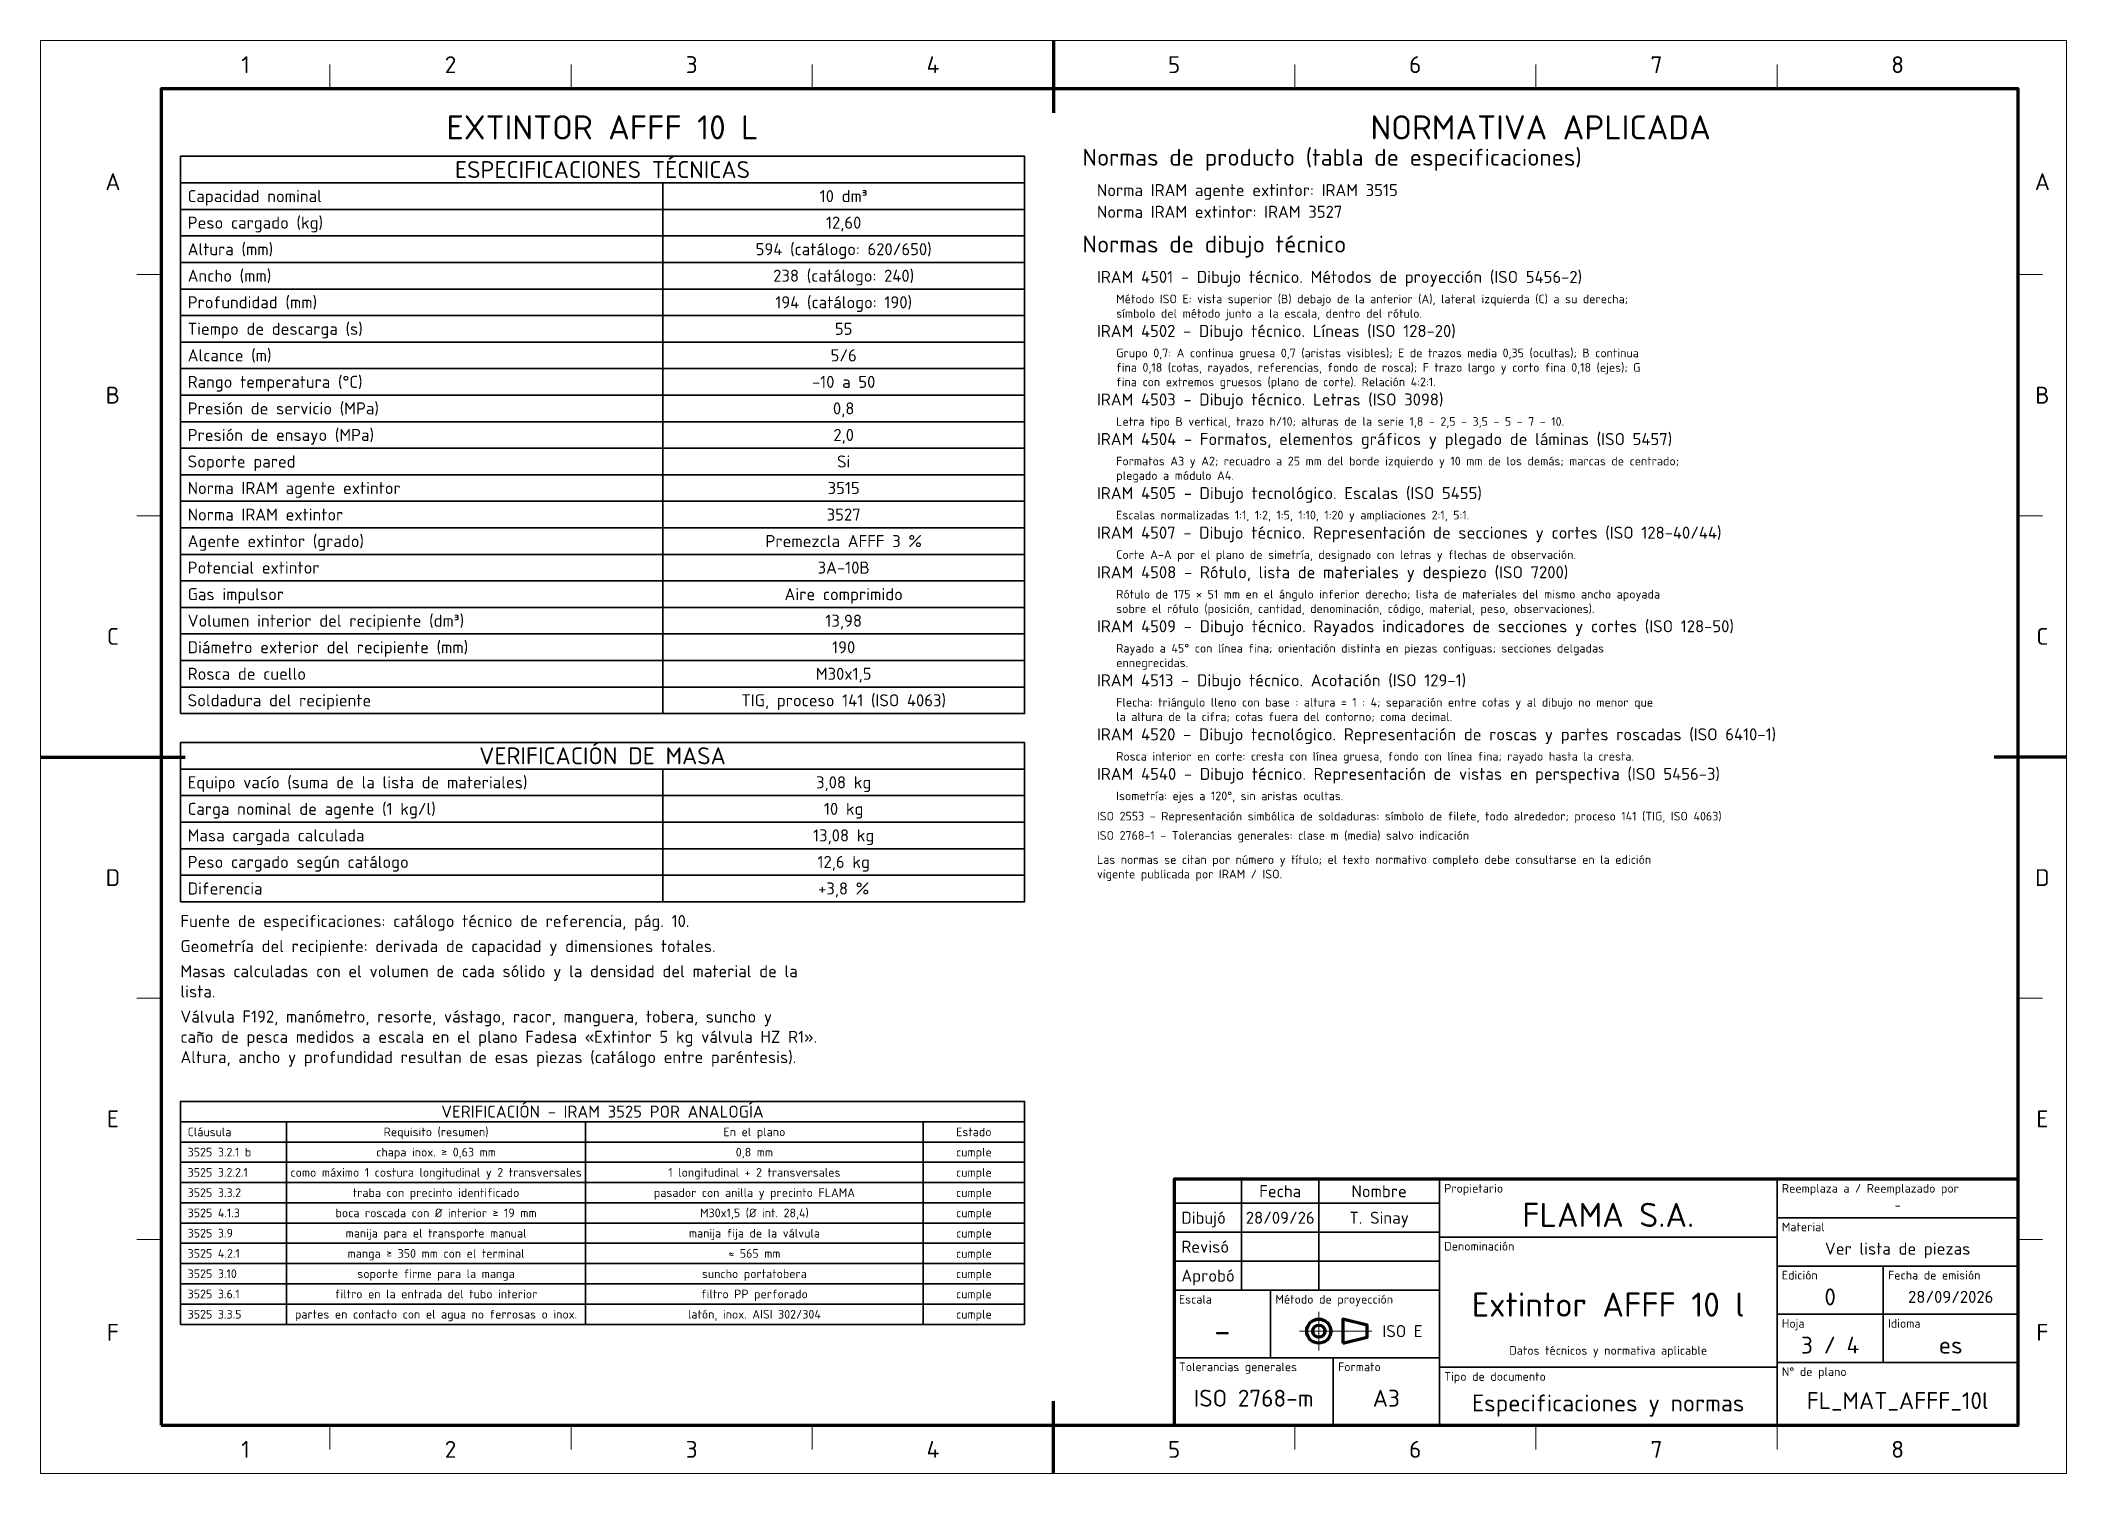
# Paper-space layout 'Hoja3_Especificaciones' of a CAD drawing. Header units: millimetres. Extents: x 0 to 420, y 0 to 297.
# The model-space entities are those that its viewports show. They can reach past a viewport. Long polylines and large blocks are cut down to what shows.
import ezdxf
from ezdxf.enums import TextEntityAlignment as Align

# ---------------------------------------------------------------- set-up
doc = ezdxf.new("R2010")
doc.units = ezdxf.units.MM
doc.linetypes.add('IRAM-F-TRAZO-PUNTO', pattern=[20, 15, -2, 1, -2])
for name, color, linetype, lineweight in [('01-VISIBLE', 7, 'CONTINUOUS', 70), ('03-EJE', 1, 'IRAM-F-TRAZO-PUNTO', 18), ('06-TEXTO', 7, 'CONTINUOUS', 25), ('07-RECUADRO', 7, 'CONTINUOUS', 70), ('08-FINA', 5, 'CONTINUOUS', 18), ('10-ROTULO', 7, 'CONTINUOUS', 35), ('11-TEXTO-ROTULO', 7, 'CONTINUOUS', 25)]:
    doc.layers.add(name, color=color, linetype=linetype, lineweight=lineweight)
doc.styles.add('ISO3098', font='isocpeur.ttf')

msp = doc.modelspace()

# ---------------------------------------------------------------- linework, layer by layer
at = {"layer": '01-VISIBLE'}
msp.add_lwpolyline([(1404, 27), (1409, 28.25), (1409, 30.75), (1404, 32)], close=True, dxfattribs=at)
for radius in [2.5, 1.25]:
    msp.add_circle((1399, 29.5), radius, dxfattribs=at)
at = {"layer": '03-EJE'}
for p, q in [((1395, 29.5), (1410.5, 29.5)), ((1399, 25.5), (1399, 33.5))]:
    msp.add_line(p, q, dxfattribs=at)
at = {"layer": '07-RECUADRO'}
for p, q in [((1344, 297), (1344, 282)), ((1134, 148.5), (1164, 148.5)), ((1554, 148.5), (1539, 148.5)), ((1344, 0), (1344, 15))]:
    msp.add_line(p, q, dxfattribs=at)
for points in [[(1159, 10), (1544, 10), (1544, 287), (1159, 287)], [(1369, 10), (1544, 10), (1544, 61), (1369, 61)]]:
    msp.add_lwpolyline(points, close=True, dxfattribs=at)
at = {"layer": '08-FINA'}
for p, q in [((1194, 287), (1194, 292)), ((1244, 287), (1244, 292)), ((1294, 287), (1294, 292)), ((1394, 287), (1394, 292)), ((1444, 287), (1444, 292)), ((1494, 287), (1494, 292)), ((1159, 248.5), (1154, 248.5)), ((1544, 248.5), (1549, 248.5)), ((1159, 198.5), (1154, 198.5)), ((1544, 198.5), (1549, 198.5)), ((1159, 98.5), (1154, 98.5)), ((1544, 98.5), (1549, 98.5)), ((1159, 48.5), (1154, 48.5)), ((1544, 48.5), (1549, 48.5)), ((1194, 10), (1194, 5)), ((1244, 10), (1244, 5)), ((1294, 10), (1294, 5)), ((1394, 10), (1394, 5)), ((1444, 10), (1444, 5)), ((1494, 10), (1494, 5))]:
    msp.add_line(p, q, dxfattribs=at)
msp.add_lwpolyline([(1134, 0), (1554, 0), (1554, 297), (1134, 297)], close=True, dxfattribs=at)
at = {"layer": '10-ROTULO'}
for points in [[(1163, 267.5), (1338, 267.5), (1338, 273), (1163, 273)], [(1163, 262), (1263, 262), (1263, 267.5), (1163, 267.5)], [(1263, 262), (1338, 262), (1338, 267.5), (1263, 267.5)], [(1163, 256.5), (1263, 256.5), (1263, 262), (1163, 262)], [(1263, 256.5), (1338, 256.5), (1338, 262), (1263, 262)], [(1163, 251), (1263, 251), (1263, 256.5), (1163, 256.5)], [(1263, 251), (1338, 251), (1338, 256.5), (1263, 256.5)], [(1163, 245.5), (1263, 245.5), (1263, 251), (1163, 251)], [(1263, 245.5), (1338, 245.5), (1338, 251), (1263, 251)], [(1163, 240), (1263, 240), (1263, 245.5), (1163, 245.5)], [(1263, 240), (1338, 240), (1338, 245.5), (1263, 245.5)], [(1163, 234.5), (1263, 234.5), (1263, 240), (1163, 240)], [(1263, 234.5), (1338, 234.5), (1338, 240), (1263, 240)], [(1163, 229), (1263, 229), (1263, 234.5), (1163, 234.5)], [(1263, 229), (1338, 229), (1338, 234.5), (1263, 234.5)], [(1163, 223.5), (1263, 223.5), (1263, 229), (1163, 229)], [(1263, 223.5), (1338, 223.5), (1338, 229), (1263, 229)], [(1163, 218), (1263, 218), (1263, 223.5), (1163, 223.5)], [(1263, 218), (1338, 218), (1338, 223.5), (1263, 223.5)], [(1163, 212.5), (1263, 212.5), (1263, 218), (1163, 218)], [(1263, 212.5), (1338, 212.5), (1338, 218), (1263, 218)], [(1163, 207), (1263, 207), (1263, 212.5), (1163, 212.5)], [(1263, 207), (1338, 207), (1338, 212.5), (1263, 212.5)], [(1163, 201.5), (1263, 201.5), (1263, 207), (1163, 207)], [(1263, 201.5), (1338, 201.5), (1338, 207), (1263, 207)], [(1163, 196), (1263, 196), (1263, 201.5), (1163, 201.5)], [(1263, 196), (1338, 196), (1338, 201.5), (1263, 201.5)], [(1163, 190.5), (1263, 190.5), (1263, 196), (1163, 196)], [(1263, 190.5), (1338, 190.5), (1338, 196), (1263, 196)], [(1163, 185), (1263, 185), (1263, 190.5), (1163, 190.5)], [(1263, 185), (1338, 185), (1338, 190.5), (1263, 190.5)], [(1163, 179.5), (1263, 179.5), (1263, 185), (1163, 185)], [(1263, 179.5), (1338, 179.5), (1338, 185), (1263, 185)], [(1163, 174), (1263, 174), (1263, 179.5), (1163, 179.5)], [(1263, 174), (1338, 174), (1338, 179.5), (1263, 179.5)], [(1163, 168.5), (1263, 168.5), (1263, 174), (1163, 174)], [(1263, 168.5), (1338, 168.5), (1338, 174), (1263, 174)], [(1163, 163), (1263, 163), (1263, 168.5), (1163, 168.5)], [(1263, 163), (1338, 163), (1338, 168.5), (1263, 168.5)], [(1163, 157.5), (1263, 157.5), (1263, 163), (1163, 163)], [(1263, 157.5), (1338, 157.5), (1338, 163), (1263, 163)], [(1163, 146), (1338, 146), (1338, 151.5), (1163, 151.5)], [(1163, 140.5), (1263, 140.5), (1263, 146), (1163, 146)], [(1263, 140.5), (1338, 140.5), (1338, 146), (1263, 146)], [(1163, 135), (1263, 135), (1263, 140.5), (1163, 140.5)], [(1263, 135), (1338, 135), (1338, 140.5), (1263, 140.5)], [(1163, 129.5), (1263, 129.5), (1263, 135), (1163, 135)], [(1263, 129.5), (1338, 129.5), (1338, 135), (1263, 135)], [(1163, 124), (1263, 124), (1263, 129.5), (1163, 129.5)], [(1263, 124), (1338, 124), (1338, 129.5), (1263, 129.5)], [(1163, 118.5), (1263, 118.5), (1263, 124), (1163, 124)], [(1263, 118.5), (1338, 118.5), (1338, 124), (1263, 124)], [(1163, 72.9), (1338, 72.9), (1338, 77.1), (1163, 77.1)], [(1163, 68.7), (1185, 68.7), (1185, 72.9), (1163, 72.9)], [(1185, 68.7), (1247, 68.7), (1247, 72.9), (1185, 72.9)], [(1247, 68.7), (1317, 68.7), (1317, 72.9), (1247, 72.9)], [(1317, 68.7), (1338, 68.7), (1338, 72.9), (1317, 72.9)], [(1163, 64.5), (1185, 64.5), (1185, 68.7), (1163, 68.7)], [(1185, 64.5), (1247, 64.5), (1247, 68.7), (1185, 68.7)], [(1247, 64.5), (1317, 64.5), (1317, 68.7), (1247, 68.7)], [(1317, 64.5), (1338, 64.5), (1338, 68.7), (1317, 68.7)], [(1163, 60.3), (1185, 60.3), (1185, 64.5), (1163, 64.5)], [(1185, 60.3), (1247, 60.3), (1247, 64.5), (1185, 64.5)], [(1247, 60.3), (1317, 60.3), (1317, 64.5), (1247, 64.5)], [(1317, 60.3), (1338, 60.3), (1338, 64.5), (1317, 64.5)], [(1163, 56.1), (1185, 56.1), (1185, 60.3), (1163, 60.3)], [(1185, 56.1), (1247, 56.1), (1247, 60.3), (1185, 60.3)], [(1247, 56.1), (1317, 56.1), (1317, 60.3), (1247, 60.3)], [(1317, 56.1), (1338, 56.1), (1338, 60.3), (1317, 60.3)], [(1369, 56), (1383, 56), (1383, 61), (1369, 61)], [(1383, 56), (1399, 56), (1399, 61), (1383, 61)], [(1399, 56), (1424, 56), (1424, 61), (1399, 61)], [(1424, 49), (1494, 49), (1494, 61), (1424, 61)], [(1494, 53), (1544, 53), (1544, 61), (1494, 61)], [(1163, 51.9), (1185, 51.9), (1185, 56.1), (1163, 56.1)], [(1185, 51.9), (1247, 51.9), (1247, 56.1), (1185, 56.1)], [(1247, 51.9), (1317, 51.9), (1317, 56.1), (1247, 56.1)], [(1317, 51.9), (1338, 51.9), (1338, 56.1), (1317, 56.1)], [(1369, 50), (1383, 50), (1383, 56), (1369, 56)], [(1383, 50), (1399, 50), (1399, 56), (1383, 56)], [(1399, 50), (1424, 50), (1424, 56), (1399, 56)], [(1163, 47.7), (1185, 47.7), (1185, 51.9), (1163, 51.9)], [(1185, 47.7), (1247, 47.7), (1247, 51.9), (1185, 51.9)], [(1247, 47.7), (1317, 47.7), (1317, 51.9), (1247, 51.9)], [(1317, 47.7), (1338, 47.7), (1338, 51.9), (1317, 51.9)], [(1494, 43), (1544, 43), (1544, 53), (1494, 53)], [(1163, 43.5), (1185, 43.5), (1185, 47.7), (1163, 47.7)], [(1185, 43.5), (1247, 43.5), (1247, 47.7), (1185, 47.7)], [(1247, 43.5), (1317, 43.5), (1317, 47.7), (1247, 47.7)], [(1317, 43.5), (1338, 43.5), (1338, 47.7), (1317, 47.7)], [(1369, 44), (1383, 44), (1383, 50), (1369, 50)], [(1383, 44), (1399, 44), (1399, 50), (1383, 50)], [(1399, 44), (1424, 44), (1424, 50), (1399, 50)], [(1424, 22), (1494, 22), (1494, 49), (1424, 49)], [(1163, 39.3), (1185, 39.3), (1185, 43.5), (1163, 43.5)], [(1185, 39.3), (1247, 39.3), (1247, 43.5), (1185, 43.5)], [(1247, 39.3), (1317, 39.3), (1317, 43.5), (1247, 43.5)], [(1317, 39.3), (1338, 39.3), (1338, 43.5), (1317, 43.5)], [(1369, 38), (1383, 38), (1383, 44), (1369, 44)], [(1383, 38), (1399, 38), (1399, 44), (1383, 44)], [(1399, 38), (1424, 38), (1424, 44), (1399, 44)], [(1494, 33), (1516, 33), (1516, 43), (1494, 43)], [(1516, 33), (1544, 33), (1544, 43), (1516, 43)], [(1163, 35.1), (1185, 35.1), (1185, 39.3), (1163, 39.3)], [(1185, 35.1), (1247, 35.1), (1247, 39.3), (1185, 39.3)], [(1247, 35.1), (1317, 35.1), (1317, 39.3), (1247, 39.3)], [(1317, 35.1), (1338, 35.1), (1338, 39.3), (1317, 39.3)], [(1369, 24), (1389, 24), (1389, 38), (1369, 38)], [(1389, 24), (1424, 24), (1424, 38), (1389, 38)], [(1163, 30.9), (1185, 30.9), (1185, 35.1), (1163, 35.1)], [(1185, 30.9), (1247, 30.9), (1247, 35.1), (1185, 35.1)], [(1247, 30.9), (1317, 30.9), (1317, 35.1), (1247, 35.1)], [(1317, 30.9), (1338, 30.9), (1338, 35.1), (1317, 35.1)], [(1494, 23), (1516, 23), (1516, 33), (1494, 33)], [(1516, 23), (1544, 23), (1544, 33), (1516, 33)], [(1369, 10), (1402, 10), (1402, 24), (1369, 24)], [(1402, 10), (1424, 10), (1424, 24), (1402, 24)], [(1424, 10), (1494, 10), (1494, 22), (1424, 22)], [(1494, 10), (1544, 10), (1544, 23), (1494, 23)]]:
    msp.add_lwpolyline(points, close=True, dxfattribs=at)

# ---------------------------------------------------------------- texts
at = {"layer": '06-TEXTO', "style": 'ISO3098'}
for s, height, p in [('1', 3.5, (1176.5, 292)), ('2', 3.5, (1219, 292)), ('3', 3.5, (1269, 292)), ('4', 3.5, (1319, 292)), ('5', 3.5, (1369, 292)), ('6', 3.5, (1419, 292)), ('7', 3.5, (1469, 292)), ('8', 3.5, (1519, 292)), ('EXTINTOR AFFF 10 L', 5, (1250.5, 279)), ('NORMATIVA APLICADA', 5, (1445, 279)), ('ESPECIFICACIONES TÉCNICAS', 3.5, (1250.5, 270.25)), ('A', 3.5, (1149, 267.75)), ('A', 3.5, (1549, 267.75)), ('10 dm³', 2.5, (1300.5, 264.75)), ('12,60', 2.5, (1300.5, 259.25)), ('594 (catálogo: 620/650)', 2.5, (1300.5, 253.75)), ('238 (catálogo: 240)', 2.5, (1300.5, 248.25)), ('194 (catálogo: 190)', 2.5, (1300.5, 242.75)), ('55', 2.5, (1300.5, 237.25)), ('5/6', 2.5, (1300.5, 231.75)), ('-10 a 50', 2.5, (1300.5, 226.25)), ('B', 3.5, (1149, 223.5)), ('B', 3.5, (1549, 223.5)), ('0,8', 2.5, (1300.5, 220.75)), ('2,0', 2.5, (1300.5, 215.25)), ('Si', 2.5, (1300.5, 209.75)), ('3515', 2.5, (1300.5, 204.25)), ('3527', 2.5, (1300.5, 198.75)), ('Premezcla AFFF 3 %', 2.5, (1300.5, 193.25)), ('3A-10B', 2.5, (1300.5, 187.75)), ('Aire comprimido', 2.5, (1300.5, 182.25)), ('13,98', 2.5, (1300.5, 176.75)), ('C', 3.5, (1149, 173.5)), ('190', 2.5, (1300.5, 171.25)), ('C', 3.5, (1549, 173.5)), ('M30x1,5', 2.5, (1300.5, 165.75)), ('TIG, proceso 141 (ISO 4063)', 2.5, (1300.5, 160.25)), ('VERIFICACIÓN DE MASA', 3.5, (1250.5, 148.75)), ('3,08 kg', 2.5, (1300.5, 143.25)), ('10 kg', 2.5, (1300.5, 137.75)), ('13,08 kg', 2.5, (1300.5, 132.25)), ('12,6 kg', 2.5, (1300.5, 126.75)), ('D', 3.5, (1149, 123.5)), ('+3,8 %', 2.5, (1300.5, 121.25)), ('D', 3.5, (1549, 123.5)), ('VERIFICACIÓN - IRAM 3525 POR ANALOGÍA', 2.5, (1250.5, 75)), ('E', 3.5, (1149, 73.5)), ('Requisito (resumen)', 1.8, (1216, 70.8)), ('En el plano', 1.8, (1282, 70.8)), ('Estado', 1.8, (1327.5, 70.8)), ('E', 3.5, (1549, 73.5)), ('chapa inox. ≥ 0,63 mm', 1.8, (1216, 66.6)), ('0,8 mm', 1.8, (1282, 66.6)), ('cumple', 1.8, (1327.5, 66.6)), ('como máximo 1 costura longitudinal y 2 transversales', 1.8, (1216, 62.4)), ('1 longitudinal + 2 transversales', 1.8, (1282, 62.4)), ('cumple', 1.8, (1327.5, 62.4)), ('traba con precinto identificado', 1.8, (1216, 58.2)), ('pasador con anilla y precinto FLAMA', 1.8, (1282, 58.2)), ('cumple', 1.8, (1327.5, 58.2)), ('boca roscada con Ø interior ≥ 19 mm', 1.8, (1216, 54)), ('M30x1,5 (Ø int. 28,4)', 1.8, (1282, 54)), ('cumple', 1.8, (1327.5, 54)), ('manija para el transporte manual', 1.8, (1216, 49.8)), ('manija fija de la válvula', 1.8, (1282, 49.8)), ('cumple', 1.8, (1327.5, 49.8)), ('manga ≥ 350 mm con el terminal', 1.8, (1216, 45.6)), ('≈ 565 mm', 1.8, (1282, 45.6)), ('cumple', 1.8, (1327.5, 45.6)), ('soporte firme para la manga', 1.8, (1216, 41.4)), ('suncho portatobera', 1.8, (1282, 41.4)), ('cumple', 1.8, (1327.5, 41.4)), ('filtro en la entrada del tubo interior', 1.8, (1216, 37.2)), ('filtro PP perforado', 1.8, (1282, 37.2)), ('cumple', 1.8, (1327.5, 37.2)), ('partes en contacto con el agua no ferrosas o inox.', 1.8, (1216, 33)), ('latón, inox. AISI 302/304', 1.8, (1282, 33)), ('cumple', 1.8, (1327.5, 33)), ('F', 3.5, (1149, 29.25)), ('F', 3.5, (1549, 29.25)), ('1', 3.5, (1176.5, 5)), ('2', 3.5, (1219, 5)), ('3', 3.5, (1269, 5)), ('4', 3.5, (1319, 5)), ('5', 3.5, (1369, 5)), ('6', 3.5, (1419, 5)), ('7', 3.5, (1469, 5)), ('8', 3.5, (1519, 5))]:
    msp.add_text(s, height=height, dxfattribs=at).set_placement(p, align=Align.MIDDLE_CENTER)
for s, height, p in [('Normas de producto (tabla de especificaciones)', 3.5, (1350, 270)), ('Norma IRAM agente extintor: IRAM 3515', 2.5, (1353, 264)), ('Norma IRAM extintor: IRAM 3527', 2.5, (1353, 259.5)), ('Normas de dibujo técnico', 3.5, (1350, 252)), ('IRAM 4501 - Dibujo técnico. Métodos de proyección (ISO 5456-2)', 2.5, (1353, 246)), ('Método ISO E: vista superior (B) debajo de la anterior (A), lateral izquierda (C) a su derecha;', 1.8, (1357, 242)), ('símbolo del método junto a la escala, dentro del rótulo.', 1.8, (1357, 239)), ('IRAM 4502 - Dibujo técnico. Líneas (ISO 128-20)', 2.5, (1353, 234.8)), ('Grupo 0,7: A continua gruesa 0,7 (aristas visibles); E de trazos media 0,35 (ocultas); B continua', 1.8, (1357, 230.8)), ('fina 0,18 (cotas, rayados, referencias, fondo de rosca); F trazo largo y corto fina 0,18 (ejes); G', 1.8, (1357, 227.8)), ('fina con extremos gruesos (plano de corte). Relación 4:2:1.', 1.8, (1357, 224.8)), ('IRAM 4503 - Dibujo técnico. Letras (ISO 3098)', 2.5, (1353, 220.6)), ('Letra tipo B vertical, trazo h/10; alturas de la serie 1,8 - 2,5 - 3,5 - 5 - 7 - 10.', 1.8, (1357, 216.6)), ('IRAM 4504 - Formatos, elementos gráficos y plegado de láminas (ISO 5457)', 2.5, (1353, 212.4)), ('Formatos A3 y A2; recuadro a 25 mm del borde izquierdo y 10 mm de los demás; marcas de centrado;', 1.8, (1357, 208.4)), ('plegado a módulo A4.', 1.8, (1357, 205.4)), ('IRAM 4505 - Dibujo tecnológico. Escalas (ISO 5455)', 2.5, (1353, 201.2)), ('Escalas normalizadas 1:1, 1:2, 1:5, 1:10, 1:20 y ampliaciones 2:1, 5:1.', 1.8, (1357, 197.2)), ('IRAM 4507 - Dibujo técnico. Representación de secciones y cortes (ISO 128-40/44)', 2.5, (1353, 193)), ('Corte A-A por el plano de simetría, designado con letras y flechas de observación.', 1.8, (1357, 189)), ('IRAM 4508 - Rótulo, lista de materiales y despiezo (ISO 7200)', 2.5, (1353, 184.8)), ('Rótulo de 175 × 51 mm en el ángulo inferior derecho; lista de materiales del mismo ancho apoyada', 1.8, (1357, 180.8)), ('IRAM 4509 - Dibujo técnico. Rayados indicadores de secciones y cortes (ISO 128-50)', 2.5, (1353, 173.6)), ('sobre el rótulo (posición, cantidad, denominación, código, material, peso, observaciones).', 1.8, (1357, 177.8)), ('ennegrecidas.', 1.8, (1357, 166.6)), ('Rayado a 45° con línea fina; orientación distinta en piezas contiguas; secciones delgadas', 1.8, (1357, 169.6)), ('IRAM 4513 - Dibujo técnico. Acotación (ISO 129-1)', 2.5, (1353, 162.4)), ('Flecha: triángulo lleno con base : altura = 1 : 4; separación entre cotas y al dibujo no menor que', 1.8, (1357, 158.4)), ('la altura de la cifra; cotas fuera del contorno; coma decimal.', 1.8, (1357, 155.4)), ('IRAM 4520 - Dibujo tecnológico. Representación de roscas y partes roscadas (ISO 6410-1)', 2.5, (1353, 151.2)), ('Rosca interior en corte: cresta con línea gruesa, fondo con línea fina; rayado hasta la cresta.', 1.8, (1357, 147.2)), ('IRAM 4540 - Dibujo técnico. Representación de vistas en perspectiva (ISO 5456-3)', 2.5, (1353, 143)), ('Isometría: ejes a 120°, sin aristas ocultas.', 1.8, (1357, 139)), ('ISO 2553 - Representación simbólica de soldaduras: símbolo de filete, todo alrededor; proceso 141 (TIG, ISO 4063)', 1.8, (1353, 134.8)), ('ISO 2768-1 - Tolerancias generales: clase m (media) salvo indicación', 1.8, (1353, 130.8)), ('Las normas se citan por número y título; el texto normativo completo debe consultarse en la edición', 1.8, (1353, 125.8)), ('vigente publicada por IRAM / ISO.', 1.8, (1353, 122.8)), ('Fuente de especificaciones: catálogo técnico de referencia, pág. 10.', 2.5, (1163, 112.5)), ('Geometría del recipiente: derivada de capacidad y dimensiones totales.', 2.5, (1163, 107.3)), ('Masas calculadas con el volumen de cada sólido y la densidad del material de la', 2.5, (1163, 102.1)), ('lista.', 2.5, (1163, 97.9)), ('Válvula F192, manómetro, resorte, vástago, racor, manguera, tobera, suncho y', 2.5, (1163, 92.7)), ('caño de pesca medidos a escala en el plano Fadesa «Extintor 5 kg válvula HZ R1».', 2.5, (1163, 88.5)), ('Altura, ancho y profundidad resultan de esas piezas (catálogo entre paréntesis).', 2.5, (1163, 84.3))]:
    msp.add_text(s, height=height, dxfattribs=at).set_placement(p, align=Align.BOTTOM_LEFT)
for s, height, p in [('Capacidad nominal', 2.5, (1164.5, 264.75)), ('Peso cargado (kg)', 2.5, (1164.5, 259.25)), ('Altura (mm)', 2.5, (1164.5, 253.75)), ('Ancho (mm)', 2.5, (1164.5, 248.25)), ('Profundidad (mm)', 2.5, (1164.5, 242.75)), ('Tiempo de descarga (s)', 2.5, (1164.5, 237.25)), ('Alcance (m)', 2.5, (1164.5, 231.75)), ('Rango temperatura (°C)', 2.5, (1164.5, 226.25)), ('Presión de servicio (MPa)', 2.5, (1164.5, 220.75)), ('Presión de ensayo (MPa)', 2.5, (1164.5, 215.25)), ('Soporte pared', 2.5, (1164.5, 209.75)), ('Norma IRAM agente extintor', 2.5, (1164.5, 204.25)), ('Norma IRAM extintor', 2.5, (1164.5, 198.75)), ('Agente extintor (grado)', 2.5, (1164.5, 193.25)), ('Potencial extintor', 2.5, (1164.5, 187.75)), ('Gas impulsor', 2.5, (1164.5, 182.25)), ('Volumen interior del recipiente (dm³)', 2.5, (1164.5, 176.75)), ('Diámetro exterior del recipiente (mm)', 2.5, (1164.5, 171.25)), ('Rosca de cuello', 2.5, (1164.5, 165.75)), ('Soldadura del recipiente', 2.5, (1164.5, 160.25)), ('Equipo vacío (suma de la lista de materiales)', 2.5, (1164.5, 143.25)), ('Carga nominal de agente (1 kg/l)', 2.5, (1164.5, 137.75)), ('Masa cargada calculada', 2.5, (1164.5, 132.25)), ('Peso cargado según catálogo', 2.5, (1164.5, 126.75)), ('Diferencia', 2.5, (1164.5, 121.25)), ('Cláusula', 1.8, (1164.5, 70.8)), ('3525 3.2.1 b', 1.8, (1164.5, 66.6)), ('3525 3.2.2.1', 1.8, (1164.5, 62.4)), ('3525 3.3.2', 1.8, (1164.5, 58.2)), ('3525 4.1.3', 1.8, (1164.5, 54)), ('3525 3.9', 1.8, (1164.5, 49.8)), ('3525 4.2.1', 1.8, (1164.5, 45.6)), ('3525 3.10', 1.8, (1164.5, 41.4)), ('3525 3.6.1', 1.8, (1164.5, 37.2)), ('3525 3.3.5', 1.8, (1164.5, 33))]:
    msp.add_text(s, height=height, dxfattribs=at).set_placement(p, align=Align.MIDDLE_LEFT)
at = {"layer": '11-TEXTO-ROTULO', "style": 'ISO3098'}
for s, height, p in [('Fecha', 2.5, (1391, 58.5)), ('Nombre', 2.5, (1411.5, 58.5)), ('FLAMA S.A.', 5, (1459, 53.6)), ('-', 1.8, (1519, 55.6)), ('28/09/26', 2.5, (1391, 53)), ('T. Sinay', 2.5, (1411.5, 53)), ('Ver lista de piezas', 2.5, (1519, 46.6)), ('0', 3.5, (1505, 36.6)), ('28/09/2026', 2.5, (1530, 36.6)), ('Extintor AFFF 10 l', 5, (1459, 35)), ('-', 5, (1379, 29.6)), ('Datos técnicos y normativa aplicable', 1.8, (1459, 25.5)), ('3 / 4', 3.5, (1505, 26.6)), ('es', 3.5, (1530, 26.6)), ('ISO 2768-m', 3.5, (1385.5, 15.6)), ('A3', 3.5, (1413, 15.6)), ('FL_MAT_AFFF_10l', 3.5, (1519, 15.1)), ('Especificaciones y normas', 3.5, (1459, 14.6))]:
    msp.add_text(s, height=height, dxfattribs=at).set_placement(p, align=Align.MIDDLE_CENTER)
for s, p in [('Propietario', (1425, 60)), ('Reemplaza a / Reemplazado por', (1495, 60)), ('Material', (1495, 52)), ('Denominación', (1425, 48)), ('Edición', (1495, 42)), ('Fecha de emisión', (1517, 42)), ('Escala', (1370, 37)), ('Método de proyección', (1390, 37)), ('Hoja', (1495, 32)), ('Idioma', (1517, 32)), ('Tolerancias generales', (1370, 23)), ('Formato', (1403, 23)), ('Tipo de documento', (1425, 21)), ('N° de plano', (1495, 22))]:
    msp.add_text(s, height=1.8, dxfattribs=at).set_placement(p, align=Align.TOP_LEFT)
for s, p in [('Dibujó', (1370.5, 53)), ('Revisó', (1370.5, 47)), ('Aprobó', (1370.5, 41))]:
    msp.add_text(s, height=2.5, dxfattribs=at).set_placement(p, align=Align.MIDDLE_LEFT)
msp.add_text('ISO E', height=2.5, dxfattribs=at).set_placement((1420.5, 29.5), align=Align.MIDDLE_RIGHT)

psp = doc.layouts.new('Hoja3_Especificaciones')

# ---------------------------------------------------------------- viewports
at = {"layer": 'VIEWPORTS'}
psp.add_viewport(center=(210, 148.5), size=(420, 297), view_center_point=(1344, 148.5), view_height=297, dxfattribs=at)

doc.saveas('drawing.dxf')
